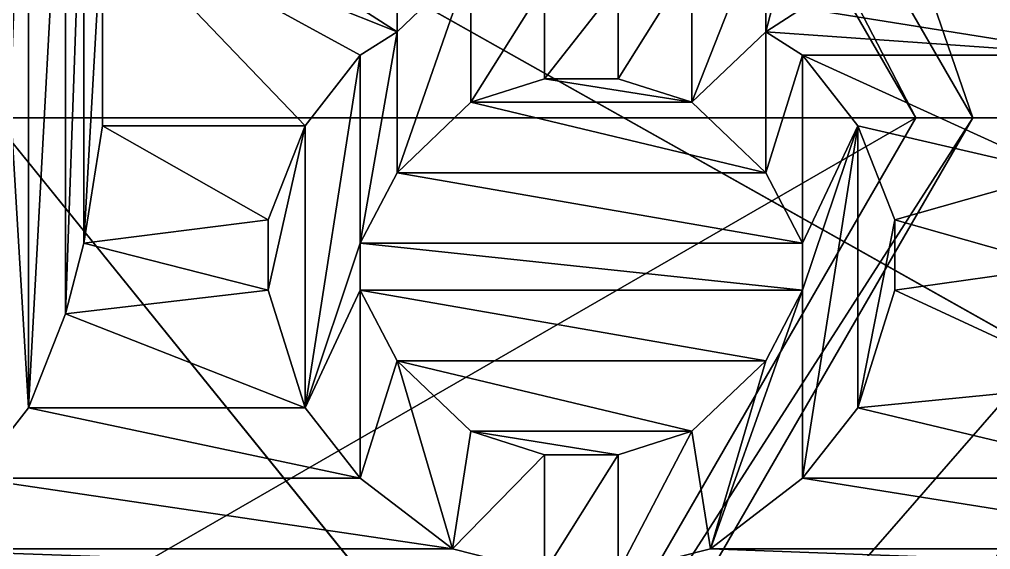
# Model space of a CAD drawing. Header units: millimetres. Extents: x -228 to 228, y -204 to 237.
# Drawn here: x 35.631 to 36.554, y 69.604 to 70.108 of the extents above; entities that cross this region are included whole.
import ezdxf

# ---------------------------------------------------------------- set-up
doc = ezdxf.new("R2010")
doc.units = ezdxf.units.MM
doc.header["$LTSCALE"] = 127.314815
for name, color, linetype in [('3522', 7, 'CONTINUOUS'), ('3711', 7, 'CONTINUOUS'), ('3712', 7, 'CONTINUOUS'), ('3719', 7, 'CONTINUOUS'), ('3720', 7, 'CONTINUOUS'), ('3721', 7, 'CONTINUOUS'), ('3722', 7, 'CONTINUOUS'), ('3723', 7, 'CONTINUOUS'), ('3724', 7, 'CONTINUOUS'), ('3893', 7, 'CONTINUOUS'), ('4127', 7, 'CONTINUOUS'), ('4128', 7, 'CONTINUOUS'), ('4129', 7, 'CONTINUOUS'), ('4130', 7, 'CONTINUOUS'), ('4131', 7, 'CONTINUOUS'), ('4158', 7, 'CONTINUOUS'), ('4174', 7, 'CONTINUOUS'), ('4175', 7, 'CONTINUOUS'), ('4176', 7, 'CONTINUOUS'), ('4177', 7, 'CONTINUOUS'), ('4178', 7, 'CONTINUOUS'), ('4179', 7, 'CONTINUOUS'), ('4180', 7, 'CONTINUOUS'), ('4181', 7, 'CONTINUOUS'), ('4182', 7, 'CONTINUOUS'), ('4184', 7, 'CONTINUOUS'), ('4185', 7, 'CONTINUOUS'), ('4186', 7, 'CONTINUOUS'), ('4187', 7, 'CONTINUOUS'), ('4188', 7, 'CONTINUOUS'), ('4189', 7, 'CONTINUOUS'), ('4190', 7, 'CONTINUOUS'), ('4191', 7, 'CONTINUOUS'), ('4208', 7, 'CONTINUOUS'), ('4209', 7, 'CONTINUOUS'), ('4210', 7, 'CONTINUOUS'), ('4211', 7, 'CONTINUOUS'), ('4212', 7, 'CONTINUOUS'), ('4213', 7, 'CONTINUOUS'), ('4214', 7, 'CONTINUOUS'), ('4215', 7, 'CONTINUOUS'), ('4216', 7, 'CONTINUOUS'), ('4217', 7, 'CONTINUOUS'), ('4218', 7, 'CONTINUOUS'), ('4219', 7, 'CONTINUOUS'), ('4220', 7, 'CONTINUOUS'), ('4221', 7, 'CONTINUOUS'), ('4222', 7, 'CONTINUOUS'), ('4223', 7, 'CONTINUOUS'), ('5002', 7, 'CONTINUOUS'), ('5003', 7, 'CONTINUOUS')]:
    doc.layers.add(name, color=color, linetype=linetype)

msp = doc.modelspace()

# ---------------------------------------------------------------- linework, layer by layer
at = {"layer": '3522', "color": 5, "linetype": 'Continuous'}
for points in [[(46.49974, 80.54048, 1035.99), (65.76091, 65.76091, 1035.99), (30.7, 78.60107, 1035.99), (46.49974, 80.54048, 1035.99)], [(65.76091, 65.76091, 1035.99), (31.21244, 78.08863, 1035.99), (30.7, 78.60107, 1035.99), (65.76091, 65.76091, 1035.99)], [(65.76091, 65.76091, 1035.99), (31.4, 77.38863, 1035.99), (31.21244, 78.08863, 1035.99), (65.76091, 65.76091, 1035.99)], [(65.76091, 65.76091, 1035.99), (31.21244, 76.68863, 1035.99), (31.4, 77.38863, 1035.99), (65.76091, 65.76091, 1035.99)], [(65.76091, 65.76091, 1035.99), (30.7, 76.17619, 1035.99), (31.21244, 76.68863, 1035.99), (65.76091, 65.76091, 1035.99)], [(29.3, 76.17619, 1035.99), (65.76091, 65.76091, 1035.99), (24.75529, 61.1815, 1035.99), (29.3, 76.17619, 1035.99)], [(65.76091, 65.76091, 1035.99), (29.3, 76.17619, 1035.99), (30, 75.98863, 1035.99), (65.76091, 65.76091, 1035.99)], [(65.76091, 65.76091, 1035.99), (30, 75.98863, 1035.99), (30.7, 76.17619, 1035.99), (65.76091, 65.76091, 1035.99)]]:
    msp.add_3dface(points, dxfattribs=at)
at = {"layer": '3711', "color": 31, "linetype": 'Continuous', "true_color": 0xffba87}
for points in [[(36.8, 70.01428, 1081.19), (37.25909, 71.77337, 1081.19), (36.15009, 71.14003, 1081.19), (36.8, 70.01428, 1081.19)], [(37.25909, 68.2552, 1081.19), (37.98778, 70.01428, 1081.19), (36.15009, 68.88854, 1081.19), (37.25909, 68.2552, 1081.19)], [(37.98778, 70.01428, 1081.19), (36.8, 70.01428, 1081.19), (36.15009, 68.88854, 1081.19), (37.98778, 70.01428, 1081.19)]]:
    msp.add_3dface(points, dxfattribs=at)
at = {"layer": '3712', "color": 31, "linetype": 'Continuous', "true_color": 0xffba87}
for points in [[(35.71, 70.00686, 1073.49), (35.71, 70.20792, 1073.49), (35.9025, 70.00686, 1073.49), (35.71, 70.00686, 1073.49)], [(35.99, 70.09622, 1073.49), (35.71, 70.20792, 1073.49), (35.955, 70.11856, 1073.49), (35.99, 70.09622, 1073.49)], [(35.71, 70.20792, 1073.49), (35.99, 70.09622, 1073.49), (35.955, 70.07388, 1073.49), (35.71, 70.20792, 1073.49)], [(35.9025, 70.00686, 1073.49), (35.71, 70.20792, 1073.49), (35.955, 70.07388, 1073.49), (35.9025, 70.00686, 1073.49)], [(36.655, 70.07388, 1073.49), (36.375, 70.11856, 1073.49), (36.7075, 70.16324, 1073.49), (36.655, 70.07388, 1073.49)], [(36.34, 70.09622, 1073.49), (36.375, 70.11856, 1073.49), (36.655, 70.07388, 1073.49), (36.34, 70.09622, 1073.49)], [(36.375, 70.07388, 1073.49), (36.34, 70.09622, 1073.49), (36.655, 70.07388, 1073.49), (36.375, 70.07388, 1073.49)], [(36.4275, 70.00686, 1073.49), (36.375, 70.07388, 1073.49), (36.62, 69.96218, 1073.49), (36.4275, 70.00686, 1073.49)], [(36.62, 69.96218, 1073.49), (36.375, 70.07388, 1073.49), (36.655, 70.07388, 1073.49), (36.62, 69.96218, 1073.49)], [(36.13, 70.05154, 1073.49), (36.27, 70.0292, 1073.49), (36.06, 70.0292, 1073.49), (36.13, 70.05154, 1073.49)], [(36.2, 70.05154, 1073.49), (36.27, 70.0292, 1073.49), (36.13, 70.05154, 1073.49), (36.2, 70.05154, 1073.49)], [(36.06, 70.0292, 1073.49), (36.34, 69.96218, 1073.49), (35.99, 69.96218, 1073.49), (36.06, 70.0292, 1073.49)], [(36.27, 70.0292, 1073.49), (36.34, 69.96218, 1073.49), (36.06, 70.0292, 1073.49), (36.27, 70.0292, 1073.49)], [(35.6925, 69.89516, 1073.49), (35.71, 70.00686, 1073.49), (35.8675, 69.9175, 1073.49), (35.6925, 69.89516, 1073.49)], [(35.8675, 69.9175, 1073.49), (35.71, 70.00686, 1073.49), (35.9025, 70.00686, 1073.49), (35.8675, 69.9175, 1073.49)], [(36.4625, 69.9175, 1073.49), (36.4275, 70.00686, 1073.49), (36.62, 69.96218, 1073.49), (36.4625, 69.9175, 1073.49)], [(35.99, 69.96218, 1073.49), (36.375, 69.89516, 1073.49), (35.955, 69.89516, 1073.49), (35.99, 69.96218, 1073.49)], [(36.34, 69.96218, 1073.49), (36.375, 69.89516, 1073.49), (35.99, 69.96218, 1073.49), (36.34, 69.96218, 1073.49)], [(36.62, 69.87282, 1073.49), (36.4625, 69.9175, 1073.49), (36.62, 69.96218, 1073.49), (36.62, 69.87282, 1073.49)], [(35.8675, 69.85048, 1073.49), (35.6925, 69.89516, 1073.49), (35.8675, 69.9175, 1073.49), (35.8675, 69.85048, 1073.49)], [(36.4625, 69.85048, 1073.49), (36.4625, 69.9175, 1073.49), (36.62, 69.87282, 1073.49), (36.4625, 69.85048, 1073.49)], [(35.675, 69.82814, 1073.49), (35.6925, 69.89516, 1073.49), (35.8675, 69.85048, 1073.49), (35.675, 69.82814, 1073.49)], [(36.375, 69.89516, 1073.49), (36.375, 69.85048, 1073.49), (35.955, 69.89516, 1073.49), (36.375, 69.89516, 1073.49)], [(35.955, 69.89516, 1073.49), (36.375, 69.85048, 1073.49), (35.955, 69.85048, 1073.49), (35.955, 69.89516, 1073.49)], [(36.655, 69.76112, 1073.49), (36.4625, 69.85048, 1073.49), (36.62, 69.87282, 1073.49), (36.655, 69.76112, 1073.49)], [(35.9025, 69.73878, 1073.49), (35.675, 69.82814, 1073.49), (35.8675, 69.85048, 1073.49), (35.9025, 69.73878, 1073.49)], [(36.375, 69.85048, 1073.49), (36.34, 69.78346, 1073.49), (35.955, 69.85048, 1073.49), (36.375, 69.85048, 1073.49)], [(35.955, 69.85048, 1073.49), (36.34, 69.78346, 1073.49), (35.99, 69.78346, 1073.49), (35.955, 69.85048, 1073.49)], [(36.4275, 69.73878, 1073.49), (36.4625, 69.85048, 1073.49), (36.655, 69.76112, 1073.49), (36.4275, 69.73878, 1073.49)], [(35.64, 69.73878, 1073.49), (35.675, 69.82814, 1073.49), (35.9025, 69.73878, 1073.49), (35.64, 69.73878, 1073.49)], [(36.34, 69.78346, 1073.49), (36.27, 69.71644, 1073.49), (35.99, 69.78346, 1073.49), (36.34, 69.78346, 1073.49)], [(35.99, 69.78346, 1073.49), (36.27, 69.71644, 1073.49), (36.06, 69.71644, 1073.49), (35.99, 69.78346, 1073.49)], [(36.7075, 69.67175, 1073.49), (36.4275, 69.73878, 1073.49), (36.655, 69.76112, 1073.49), (36.7075, 69.67175, 1073.49)], [(35.5875, 69.67175, 1073.49), (35.64, 69.73878, 1073.49), (35.955, 69.67175, 1073.49), (35.5875, 69.67175, 1073.49)], [(35.955, 69.67175, 1073.49), (35.64, 69.73878, 1073.49), (35.9025, 69.73878, 1073.49), (35.955, 69.67175, 1073.49)], [(36.375, 69.67175, 1073.49), (36.4275, 69.73878, 1073.49), (36.7075, 69.67175, 1073.49), (36.375, 69.67175, 1073.49)], [(36.27, 69.71644, 1073.49), (36.2, 69.69409, 1073.49), (36.06, 69.71644, 1073.49), (36.27, 69.71644, 1073.49)], [(36.06, 69.71644, 1073.49), (36.2, 69.69409, 1073.49), (36.13, 69.69409, 1073.49), (36.06, 69.71644, 1073.49)], [(35.5, 69.60473, 1073.49), (35.5875, 69.67175, 1073.49), (36.0425, 69.60473, 1073.49), (35.5, 69.60473, 1073.49)], [(36.0425, 69.60473, 1073.49), (35.5875, 69.67175, 1073.49), (35.955, 69.67175, 1073.49), (36.0425, 69.60473, 1073.49)], [(36.2875, 69.60473, 1073.49), (36.375, 69.67175, 1073.49), (36.795, 69.60473, 1073.49), (36.2875, 69.60473, 1073.49)], [(36.795, 69.60473, 1073.49), (36.375, 69.67175, 1073.49), (36.7075, 69.67175, 1073.49), (36.795, 69.60473, 1073.49)], [(35.395, 69.58239, 1073.49), (35.5, 69.60473, 1073.49), (36.13, 69.58239, 1073.49), (35.395, 69.58239, 1073.49)], [(36.13, 69.58239, 1073.49), (35.5, 69.60473, 1073.49), (36.0425, 69.60473, 1073.49), (36.13, 69.58239, 1073.49)], [(36.2, 69.58239, 1073.49), (36.2875, 69.60473, 1073.49), (36.8825, 69.58239, 1073.49), (36.2, 69.58239, 1073.49)], [(36.8825, 69.58239, 1073.49), (36.2875, 69.60473, 1073.49), (36.795, 69.60473, 1073.49), (36.8825, 69.58239, 1073.49)]]:
    msp.add_3dface(points, dxfattribs=at)
at = {"layer": '3719', "color": 31, "linetype": 'Continuous', "true_color": 0xffba87}
for points in [[(34.51745, 70.01428, 1074.19), (36.48255, 70.01428, 1074.19), (35.99139, 70.86505, 1074.19), (34.51745, 70.01428, 1074.19)], [(35.00861, 70.86505, 1074.19), (34.51745, 70.01428, 1074.19), (35.99139, 70.86505, 1074.19), (35.00861, 70.86505, 1074.19)], [(35.00861, 69.16351, 1074.19), (36.48255, 70.01428, 1074.19), (34.51745, 70.01428, 1074.19), (35.00861, 69.16351, 1074.19)], [(35.99139, 69.16351, 1074.19), (36.48255, 70.01428, 1074.19), (35.00861, 69.16351, 1074.19), (35.99139, 69.16351, 1074.19)]]:
    msp.add_3dface(points, dxfattribs=at)
at = {"layer": '3720', "color": 31, "linetype": 'Continuous', "true_color": 0xffba87}
for points in [[(35.99139, 70.86505, 1074.19), (36.48255, 70.01428, 1074.19), (36.01818, 70.91208, 1080.39), (35.99139, 70.86505, 1074.19)], [(36.01818, 70.91208, 1080.39), (36.48255, 70.01428, 1074.19), (36.53665, 70.01428, 1080.39), (36.01818, 70.91208, 1080.39)]]:
    msp.add_3dface(points, dxfattribs=at)
at = {"layer": '3721', "color": 31, "linetype": 'Continuous', "true_color": 0xffba87}
for points in [[(36.01818, 70.91208, 1080.39), (36.53665, 70.01428, 1080.39), (36.15, 71.14012, 1080.39), (36.01818, 70.91208, 1080.39)], [(36.53665, 70.01428, 1080.39), (36.8, 70.01428, 1080.39), (36.15, 71.14012, 1080.39), (36.53665, 70.01428, 1080.39)], [(36.8, 70.01428, 1080.39), (36.53665, 70.01428, 1080.39), (36.01818, 69.11649, 1080.39), (36.8, 70.01428, 1080.39)], [(36.15, 68.88845, 1080.39), (36.8, 70.01428, 1080.39), (36.01818, 69.11649, 1080.39), (36.15, 68.88845, 1080.39)]]:
    msp.add_3dface(points, dxfattribs=at)
at = {"layer": '3722', "color": 31, "linetype": 'Continuous', "true_color": 0xffba87}
for points in [[(36.8, 70.01428, 1080.39), (36.15009, 71.14003, 1081.19), (36.15, 71.14012, 1080.39), (36.8, 70.01428, 1080.39)], [(36.8, 70.01428, 1081.19), (36.15009, 71.14003, 1081.19), (36.8, 70.01428, 1080.39), (36.8, 70.01428, 1081.19)]]:
    msp.add_3dface(points, dxfattribs=at)
at = {"layer": '3723', "color": 31, "linetype": 'Continuous', "true_color": 0xffba87}
for points in [[(36.48255, 70.01428, 1074.19), (35.99139, 69.16351, 1074.19), (36.53665, 70.01428, 1080.39), (36.48255, 70.01428, 1074.19)], [(36.53665, 70.01428, 1080.39), (35.99139, 69.16351, 1074.19), (36.01818, 69.11649, 1080.39), (36.53665, 70.01428, 1080.39)]]:
    msp.add_3dface(points, dxfattribs=at)
at = {"layer": '3724', "color": 31, "linetype": 'Continuous', "true_color": 0xffba87}
for points in [[(36.15009, 68.88854, 1081.19), (36.8, 70.01428, 1081.19), (36.15, 68.88845, 1080.39), (36.15009, 68.88854, 1081.19)], [(36.8, 70.01428, 1081.19), (36.8, 70.01428, 1080.39), (36.15, 68.88845, 1080.39), (36.8, 70.01428, 1081.19)]]:
    msp.add_3dface(points, dxfattribs=at)
at = {"layer": '3893', "color": 31, "linetype": 'Continuous', "true_color": 0xffba87}
for points in [[(35.64, 70.47601, 1073.34), (35.64, 69.73878, 1073.34), (35.6225, 70.0292, 1073.34), (35.64, 70.47601, 1073.34)], [(35.6225, 70.18558, 1073.34), (35.64, 70.47601, 1073.34), (35.6225, 70.0292, 1073.34), (35.6225, 70.18558, 1073.34)], [(35.675, 70.38665, 1073.34), (35.64, 69.73878, 1073.34), (35.64, 70.47601, 1073.34), (35.675, 70.38665, 1073.34)], [(35.675, 69.82814, 1073.34), (35.64, 69.73878, 1073.34), (35.675, 70.38665, 1073.34), (35.675, 69.82814, 1073.34)], [(35.6925, 70.31963, 1073.34), (35.675, 69.82814, 1073.34), (35.675, 70.38665, 1073.34), (35.6925, 70.31963, 1073.34)], [(35.6925, 69.89516, 1073.34), (35.675, 69.82814, 1073.34), (35.6925, 70.31963, 1073.34), (35.6925, 69.89516, 1073.34)], [(35.71, 70.20792, 1073.34), (35.6925, 69.89516, 1073.34), (35.6925, 70.31963, 1073.34), (35.71, 70.20792, 1073.34)], [(36.375, 70.11856, 1073.34), (36.34, 70.09622, 1073.34), (36.3925, 70.29729, 1073.34), (36.375, 70.11856, 1073.34)], [(36.3925, 70.29729, 1073.34), (36.34, 70.09622, 1073.34), (36.34, 70.20792, 1073.34), (36.3925, 70.29729, 1073.34)], [(35.71, 70.00686, 1073.34), (35.6925, 69.89516, 1073.34), (35.71, 70.20792, 1073.34), (35.71, 70.00686, 1073.34)], [(35.99, 70.09622, 1073.34), (35.955, 70.11856, 1073.34), (35.99, 70.20792, 1073.34), (35.99, 70.09622, 1073.34)], [(36.06, 70.16324, 1073.34), (35.99, 70.09622, 1073.34), (35.99, 70.20792, 1073.34), (36.06, 70.16324, 1073.34)], [(36.34, 70.20792, 1073.34), (36.34, 70.09622, 1073.34), (36.27, 70.0292, 1073.34), (36.34, 70.20792, 1073.34)], [(36.27, 70.16324, 1073.34), (36.34, 70.20792, 1073.34), (36.27, 70.0292, 1073.34), (36.27, 70.16324, 1073.34)], [(35.99, 70.09622, 1073.34), (36.06, 70.16324, 1073.34), (35.99, 69.96218, 1073.34), (35.99, 70.09622, 1073.34)], [(35.99, 69.96218, 1073.34), (36.06, 70.16324, 1073.34), (36.06, 70.0292, 1073.34), (35.99, 69.96218, 1073.34)], [(36.06, 70.16324, 1073.34), (36.13, 70.1409, 1073.34), (36.06, 70.0292, 1073.34), (36.06, 70.16324, 1073.34)], [(36.2, 70.1409, 1073.34), (36.27, 70.16324, 1073.34), (36.2, 70.05154, 1073.34), (36.2, 70.1409, 1073.34)], [(36.2, 70.05154, 1073.34), (36.27, 70.16324, 1073.34), (36.27, 70.0292, 1073.34), (36.2, 70.05154, 1073.34)], [(36.06, 70.0292, 1073.34), (36.13, 70.1409, 1073.34), (36.13, 70.05154, 1073.34), (36.06, 70.0292, 1073.34)], [(36.13, 70.1409, 1073.34), (36.2, 70.1409, 1073.34), (36.13, 70.05154, 1073.34), (36.13, 70.1409, 1073.34)], [(36.13, 70.05154, 1073.34), (36.2, 70.1409, 1073.34), (36.2, 70.05154, 1073.34), (36.13, 70.05154, 1073.34)], [(35.955, 70.07388, 1073.34), (35.99, 70.09622, 1073.34), (35.955, 69.89516, 1073.34), (35.955, 70.07388, 1073.34)], [(35.955, 69.89516, 1073.34), (35.99, 70.09622, 1073.34), (35.99, 69.96218, 1073.34), (35.955, 69.89516, 1073.34)], [(36.27, 70.0292, 1073.34), (36.34, 70.09622, 1073.34), (36.34, 69.96218, 1073.34), (36.27, 70.0292, 1073.34)], [(36.34, 70.09622, 1073.34), (36.375, 70.07388, 1073.34), (36.34, 69.96218, 1073.34), (36.34, 70.09622, 1073.34)], [(35.9025, 70.00686, 1073.34), (35.955, 70.07388, 1073.34), (35.9025, 69.73878, 1073.34), (35.9025, 70.00686, 1073.34)], [(35.9025, 69.73878, 1073.34), (35.955, 70.07388, 1073.34), (35.955, 69.89516, 1073.34), (35.9025, 69.73878, 1073.34)], [(36.34, 69.96218, 1073.34), (36.375, 70.07388, 1073.34), (36.375, 69.89516, 1073.34), (36.34, 69.96218, 1073.34)], [(36.375, 70.07388, 1073.34), (36.4275, 70.00686, 1073.34), (36.375, 69.89516, 1073.34), (36.375, 70.07388, 1073.34)], [(35.64, 69.73878, 1073.34), (35.5875, 69.67175, 1073.34), (35.6225, 70.0292, 1073.34), (35.64, 69.73878, 1073.34)], [(35.8675, 69.9175, 1073.34), (35.9025, 70.00686, 1073.34), (35.8675, 69.85048, 1073.34), (35.8675, 69.9175, 1073.34)], [(35.8675, 69.85048, 1073.34), (35.9025, 70.00686, 1073.34), (35.9025, 69.73878, 1073.34), (35.8675, 69.85048, 1073.34)], [(36.4275, 69.73878, 1073.34), (36.375, 69.67175, 1073.34), (36.4275, 70.00686, 1073.34), (36.4275, 69.73878, 1073.34)], [(36.4275, 70.00686, 1073.34), (36.375, 69.67175, 1073.34), (36.375, 69.85048, 1073.34), (36.4275, 70.00686, 1073.34)], [(36.375, 69.89516, 1073.34), (36.4275, 70.00686, 1073.34), (36.375, 69.85048, 1073.34), (36.375, 69.89516, 1073.34)], [(36.4625, 69.9175, 1073.34), (36.4275, 69.73878, 1073.34), (36.4275, 70.00686, 1073.34), (36.4625, 69.9175, 1073.34)], [(36.4625, 69.85048, 1073.34), (36.4275, 69.73878, 1073.34), (36.4625, 69.9175, 1073.34), (36.4625, 69.85048, 1073.34)], [(35.955, 69.85048, 1073.34), (35.9025, 69.73878, 1073.34), (35.955, 69.89516, 1073.34), (35.955, 69.85048, 1073.34)], [(35.955, 69.67175, 1073.34), (35.9025, 69.73878, 1073.34), (35.955, 69.85048, 1073.34), (35.955, 69.67175, 1073.34)], [(35.99, 69.78346, 1073.34), (35.955, 69.67175, 1073.34), (35.955, 69.85048, 1073.34), (35.99, 69.78346, 1073.34)], [(36.375, 69.67175, 1073.34), (36.2875, 69.60473, 1073.34), (36.375, 69.85048, 1073.34), (36.375, 69.67175, 1073.34)], [(36.375, 69.85048, 1073.34), (36.2875, 69.60473, 1073.34), (36.34, 69.78346, 1073.34), (36.375, 69.85048, 1073.34)], [(36.0425, 69.60473, 1073.34), (35.955, 69.67175, 1073.34), (35.99, 69.78346, 1073.34), (36.0425, 69.60473, 1073.34)], [(36.06, 69.71644, 1073.34), (36.0425, 69.60473, 1073.34), (35.99, 69.78346, 1073.34), (36.06, 69.71644, 1073.34)], [(36.34, 69.78346, 1073.34), (36.2875, 69.60473, 1073.34), (36.27, 69.71644, 1073.34), (36.34, 69.78346, 1073.34)], [(36.13, 69.69409, 1073.34), (36.0425, 69.60473, 1073.34), (36.06, 69.71644, 1073.34), (36.13, 69.69409, 1073.34)], [(36.2875, 69.60473, 1073.34), (36.2, 69.58239, 1073.34), (36.27, 69.71644, 1073.34), (36.2875, 69.60473, 1073.34)], [(36.2, 69.58239, 1073.34), (36.2, 69.69409, 1073.34), (36.27, 69.71644, 1073.34), (36.2, 69.58239, 1073.34)], [(36.13, 69.58239, 1073.34), (36.0425, 69.60473, 1073.34), (36.13, 69.69409, 1073.34), (36.13, 69.58239, 1073.34)], [(36.2, 69.58239, 1073.34), (36.13, 69.58239, 1073.34), (36.2, 69.69409, 1073.34), (36.2, 69.58239, 1073.34)], [(36.2, 69.69409, 1073.34), (36.13, 69.58239, 1073.34), (36.13, 69.69409, 1073.34), (36.2, 69.69409, 1073.34)]]:
    msp.add_3dface(points, dxfattribs=at)
at = {"layer": '4127', "color": 31, "linetype": 'Continuous', "true_color": 0xffba87}
for points in [[(35.71, 70.20792, 1073.49), (35.71, 70.00686, 1073.49), (35.71, 70.20792, 1073.34), (35.71, 70.20792, 1073.49)], [(35.71, 70.00686, 1073.49), (35.71, 70.00686, 1073.34), (35.71, 70.20792, 1073.34), (35.71, 70.00686, 1073.49)]]:
    msp.add_3dface(points, dxfattribs=at)
at = {"layer": '4128', "color": 31, "linetype": 'Continuous', "true_color": 0xffba87}
for points in [[(35.71, 70.00686, 1073.49), (35.6925, 69.89516, 1073.49), (35.6925, 69.89516, 1073.34), (35.71, 70.00686, 1073.49)], [(35.71, 70.00686, 1073.49), (35.6925, 69.89516, 1073.34), (35.71, 70.00686, 1073.34), (35.71, 70.00686, 1073.49)]]:
    msp.add_3dface(points, dxfattribs=at)
at = {"layer": '4129', "color": 31, "linetype": 'Continuous', "true_color": 0xffba87}
for points in [[(35.6925, 69.89516, 1073.49), (35.675, 69.82814, 1073.49), (35.675, 69.82814, 1073.34), (35.6925, 69.89516, 1073.49)], [(35.6925, 69.89516, 1073.49), (35.675, 69.82814, 1073.34), (35.6925, 69.89516, 1073.34), (35.6925, 69.89516, 1073.49)]]:
    msp.add_3dface(points, dxfattribs=at)
at = {"layer": '4130', "color": 31, "linetype": 'Continuous', "true_color": 0xffba87}
for points in [[(35.675, 69.82814, 1073.49), (35.64, 69.73878, 1073.49), (35.64, 69.73878, 1073.34), (35.675, 69.82814, 1073.49)], [(35.675, 69.82814, 1073.49), (35.64, 69.73878, 1073.34), (35.675, 69.82814, 1073.34), (35.675, 69.82814, 1073.49)]]:
    msp.add_3dface(points, dxfattribs=at)
at = {"layer": '4131', "color": 31, "linetype": 'Continuous', "true_color": 0xffba87}
for points in [[(35.64, 69.73878, 1073.49), (35.5875, 69.67175, 1073.49), (35.5875, 69.67175, 1073.34), (35.64, 69.73878, 1073.49)], [(35.64, 69.73878, 1073.49), (35.5875, 69.67175, 1073.34), (35.64, 69.73878, 1073.34), (35.64, 69.73878, 1073.49)]]:
    msp.add_3dface(points, dxfattribs=at)
at = {"layer": '4158', "color": 31, "linetype": 'Continuous', "true_color": 0xffba87}
for points in [[(35.99, 70.09622, 1073.49), (35.955, 70.11856, 1073.49), (35.955, 70.11856, 1073.34), (35.99, 70.09622, 1073.49)], [(35.99, 70.09622, 1073.34), (35.99, 70.09622, 1073.49), (35.955, 70.11856, 1073.34), (35.99, 70.09622, 1073.34)]]:
    msp.add_3dface(points, dxfattribs=at)
at = {"layer": '4174', "color": 31, "linetype": 'Continuous', "true_color": 0xffba87}
for points in [[(36.375, 70.11856, 1073.49), (36.34, 70.09622, 1073.49), (36.34, 70.09622, 1073.34), (36.375, 70.11856, 1073.49)], [(36.375, 70.11856, 1073.49), (36.34, 70.09622, 1073.34), (36.375, 70.11856, 1073.34), (36.375, 70.11856, 1073.49)]]:
    msp.add_3dface(points, dxfattribs=at)
at = {"layer": '4175', "color": 31, "linetype": 'Continuous', "true_color": 0xffba87}
for points in [[(36.34, 70.09622, 1073.49), (36.375, 70.07388, 1073.49), (36.375, 70.07388, 1073.34), (36.34, 70.09622, 1073.49)], [(36.34, 70.09622, 1073.49), (36.375, 70.07388, 1073.34), (36.34, 70.09622, 1073.34), (36.34, 70.09622, 1073.49)]]:
    msp.add_3dface(points, dxfattribs=at)
at = {"layer": '4176', "color": 31, "linetype": 'Continuous', "true_color": 0xffba87}
for points in [[(36.375, 70.07388, 1073.49), (36.4275, 70.00686, 1073.49), (36.4275, 70.00686, 1073.34), (36.375, 70.07388, 1073.49)], [(36.375, 70.07388, 1073.49), (36.4275, 70.00686, 1073.34), (36.375, 70.07388, 1073.34), (36.375, 70.07388, 1073.49)]]:
    msp.add_3dface(points, dxfattribs=at)
at = {"layer": '4177', "color": 31, "linetype": 'Continuous', "true_color": 0xffba87}
for points in [[(36.4275, 70.00686, 1073.49), (36.4625, 69.9175, 1073.49), (36.4625, 69.9175, 1073.34), (36.4275, 70.00686, 1073.49)], [(36.4275, 70.00686, 1073.49), (36.4625, 69.9175, 1073.34), (36.4275, 70.00686, 1073.34), (36.4275, 70.00686, 1073.49)]]:
    msp.add_3dface(points, dxfattribs=at)
at = {"layer": '4178', "color": 31, "linetype": 'Continuous', "true_color": 0xffba87}
for points in [[(36.4625, 69.9175, 1073.49), (36.4625, 69.85048, 1073.49), (36.4625, 69.85048, 1073.34), (36.4625, 69.9175, 1073.49)], [(36.4625, 69.9175, 1073.49), (36.4625, 69.85048, 1073.34), (36.4625, 69.9175, 1073.34), (36.4625, 69.9175, 1073.49)]]:
    msp.add_3dface(points, dxfattribs=at)
at = {"layer": '4179', "color": 31, "linetype": 'Continuous', "true_color": 0xffba87}
for points in [[(36.4625, 69.85048, 1073.49), (36.4275, 69.73878, 1073.49), (36.4275, 69.73878, 1073.34), (36.4625, 69.85048, 1073.49)], [(36.4625, 69.85048, 1073.49), (36.4275, 69.73878, 1073.34), (36.4625, 69.85048, 1073.34), (36.4625, 69.85048, 1073.49)]]:
    msp.add_3dface(points, dxfattribs=at)
at = {"layer": '4180', "color": 31, "linetype": 'Continuous', "true_color": 0xffba87}
for points in [[(36.4275, 69.73878, 1073.49), (36.375, 69.67175, 1073.49), (36.375, 69.67175, 1073.34), (36.4275, 69.73878, 1073.49)], [(36.4275, 69.73878, 1073.49), (36.375, 69.67175, 1073.34), (36.4275, 69.73878, 1073.34), (36.4275, 69.73878, 1073.49)]]:
    msp.add_3dface(points, dxfattribs=at)
at = {"layer": '4181', "color": 31, "linetype": 'Continuous', "true_color": 0xffba87}
for points in [[(36.375, 69.67175, 1073.49), (36.2875, 69.60473, 1073.49), (36.2875, 69.60473, 1073.34), (36.375, 69.67175, 1073.49)], [(36.375, 69.67175, 1073.49), (36.2875, 69.60473, 1073.34), (36.375, 69.67175, 1073.34), (36.375, 69.67175, 1073.49)]]:
    msp.add_3dface(points, dxfattribs=at)
at = {"layer": '4182', "color": 31, "linetype": 'Continuous', "true_color": 0xffba87}
for points in [[(36.2875, 69.60473, 1073.49), (36.2, 69.58239, 1073.49), (36.2, 69.58239, 1073.34), (36.2875, 69.60473, 1073.49)], [(36.2875, 69.60473, 1073.49), (36.2, 69.58239, 1073.34), (36.2875, 69.60473, 1073.34), (36.2875, 69.60473, 1073.49)]]:
    msp.add_3dface(points, dxfattribs=at)
at = {"layer": '4184', "color": 31, "linetype": 'Continuous', "true_color": 0xffba87}
for points in [[(36.13, 69.58239, 1073.49), (36.0425, 69.60473, 1073.49), (36.0425, 69.60473, 1073.34), (36.13, 69.58239, 1073.49)], [(36.13, 69.58239, 1073.49), (36.0425, 69.60473, 1073.34), (36.13, 69.58239, 1073.34), (36.13, 69.58239, 1073.49)]]:
    msp.add_3dface(points, dxfattribs=at)
at = {"layer": '4185', "color": 31, "linetype": 'Continuous', "true_color": 0xffba87}
for points in [[(36.0425, 69.60473, 1073.49), (35.955, 69.67175, 1073.49), (35.955, 69.67175, 1073.34), (36.0425, 69.60473, 1073.49)], [(36.0425, 69.60473, 1073.49), (35.955, 69.67175, 1073.34), (36.0425, 69.60473, 1073.34), (36.0425, 69.60473, 1073.49)]]:
    msp.add_3dface(points, dxfattribs=at)
at = {"layer": '4186', "color": 31, "linetype": 'Continuous', "true_color": 0xffba87}
for points in [[(35.955, 69.67175, 1073.49), (35.9025, 69.73878, 1073.49), (35.9025, 69.73878, 1073.34), (35.955, 69.67175, 1073.49)], [(35.955, 69.67175, 1073.49), (35.9025, 69.73878, 1073.34), (35.955, 69.67175, 1073.34), (35.955, 69.67175, 1073.49)]]:
    msp.add_3dface(points, dxfattribs=at)
at = {"layer": '4187', "color": 31, "linetype": 'Continuous', "true_color": 0xffba87}
for points in [[(35.9025, 69.73878, 1073.49), (35.8675, 69.85048, 1073.49), (35.8675, 69.85048, 1073.34), (35.9025, 69.73878, 1073.49)], [(35.9025, 69.73878, 1073.49), (35.8675, 69.85048, 1073.34), (35.9025, 69.73878, 1073.34), (35.9025, 69.73878, 1073.49)]]:
    msp.add_3dface(points, dxfattribs=at)
at = {"layer": '4188', "color": 31, "linetype": 'Continuous', "true_color": 0xffba87}
for points in [[(35.8675, 69.85048, 1073.49), (35.8675, 69.9175, 1073.49), (35.8675, 69.9175, 1073.34), (35.8675, 69.85048, 1073.49)], [(35.8675, 69.85048, 1073.49), (35.8675, 69.9175, 1073.34), (35.8675, 69.85048, 1073.34), (35.8675, 69.85048, 1073.49)]]:
    msp.add_3dface(points, dxfattribs=at)
at = {"layer": '4189', "color": 31, "linetype": 'Continuous', "true_color": 0xffba87}
for points in [[(35.8675, 69.9175, 1073.49), (35.9025, 70.00686, 1073.49), (35.9025, 70.00686, 1073.34), (35.8675, 69.9175, 1073.49)], [(35.8675, 69.9175, 1073.49), (35.9025, 70.00686, 1073.34), (35.8675, 69.9175, 1073.34), (35.8675, 69.9175, 1073.49)]]:
    msp.add_3dface(points, dxfattribs=at)
at = {"layer": '4190', "color": 31, "linetype": 'Continuous', "true_color": 0xffba87}
for points in [[(35.9025, 70.00686, 1073.49), (35.955, 70.07388, 1073.49), (35.955, 70.07388, 1073.34), (35.9025, 70.00686, 1073.49)], [(35.9025, 70.00686, 1073.49), (35.955, 70.07388, 1073.34), (35.9025, 70.00686, 1073.34), (35.9025, 70.00686, 1073.49)]]:
    msp.add_3dface(points, dxfattribs=at)
at = {"layer": '4191', "color": 31, "linetype": 'Continuous', "true_color": 0xffba87}
for points in [[(35.955, 70.07388, 1073.49), (35.99, 70.09622, 1073.49), (35.99, 70.09622, 1073.34), (35.955, 70.07388, 1073.49)], [(35.955, 70.07388, 1073.49), (35.99, 70.09622, 1073.34), (35.955, 70.07388, 1073.34), (35.955, 70.07388, 1073.49)]]:
    msp.add_3dface(points, dxfattribs=at)
at = {"layer": '4208', "color": 31, "linetype": 'Continuous', "true_color": 0xffba87}
for points in [[(36.2, 69.69409, 1073.49), (36.27, 69.71644, 1073.49), (36.27, 69.71644, 1073.34), (36.2, 69.69409, 1073.49)], [(36.2, 69.69409, 1073.34), (36.2, 69.69409, 1073.49), (36.27, 69.71644, 1073.34), (36.2, 69.69409, 1073.34)]]:
    msp.add_3dface(points, dxfattribs=at)
at = {"layer": '4209', "color": 31, "linetype": 'Continuous', "true_color": 0xffba87}
for points in [[(36.27, 69.71644, 1073.49), (36.34, 69.78346, 1073.49), (36.34, 69.78346, 1073.34), (36.27, 69.71644, 1073.49)], [(36.27, 69.71644, 1073.49), (36.34, 69.78346, 1073.34), (36.27, 69.71644, 1073.34), (36.27, 69.71644, 1073.49)]]:
    msp.add_3dface(points, dxfattribs=at)
at = {"layer": '4210', "color": 31, "linetype": 'Continuous', "true_color": 0xffba87}
for points in [[(36.34, 69.78346, 1073.49), (36.375, 69.85048, 1073.49), (36.375, 69.85048, 1073.34), (36.34, 69.78346, 1073.49)], [(36.34, 69.78346, 1073.49), (36.375, 69.85048, 1073.34), (36.34, 69.78346, 1073.34), (36.34, 69.78346, 1073.49)]]:
    msp.add_3dface(points, dxfattribs=at)
at = {"layer": '4211', "color": 31, "linetype": 'Continuous', "true_color": 0xffba87}
for points in [[(36.375, 69.85048, 1073.49), (36.375, 69.89516, 1073.49), (36.375, 69.89516, 1073.34), (36.375, 69.85048, 1073.49)], [(36.375, 69.85048, 1073.49), (36.375, 69.89516, 1073.34), (36.375, 69.85048, 1073.34), (36.375, 69.85048, 1073.49)]]:
    msp.add_3dface(points, dxfattribs=at)
at = {"layer": '4212', "color": 31, "linetype": 'Continuous', "true_color": 0xffba87}
for points in [[(36.375, 69.89516, 1073.49), (36.34, 69.96218, 1073.49), (36.34, 69.96218, 1073.34), (36.375, 69.89516, 1073.49)], [(36.375, 69.89516, 1073.49), (36.34, 69.96218, 1073.34), (36.375, 69.89516, 1073.34), (36.375, 69.89516, 1073.49)]]:
    msp.add_3dface(points, dxfattribs=at)
at = {"layer": '4213', "color": 31, "linetype": 'Continuous', "true_color": 0xffba87}
for points in [[(36.34, 69.96218, 1073.49), (36.27, 70.0292, 1073.49), (36.27, 70.0292, 1073.34), (36.34, 69.96218, 1073.49)], [(36.34, 69.96218, 1073.49), (36.27, 70.0292, 1073.34), (36.34, 69.96218, 1073.34), (36.34, 69.96218, 1073.49)]]:
    msp.add_3dface(points, dxfattribs=at)
at = {"layer": '4214', "color": 31, "linetype": 'Continuous', "true_color": 0xffba87}
for points in [[(36.27, 70.0292, 1073.49), (36.2, 70.05154, 1073.49), (36.2, 70.05154, 1073.34), (36.27, 70.0292, 1073.49)], [(36.27, 70.0292, 1073.49), (36.2, 70.05154, 1073.34), (36.27, 70.0292, 1073.34), (36.27, 70.0292, 1073.49)]]:
    msp.add_3dface(points, dxfattribs=at)
at = {"layer": '4215', "color": 31, "linetype": 'Continuous', "true_color": 0xffba87}
for points in [[(36.2, 70.05154, 1073.49), (36.13, 70.05154, 1073.49), (36.13, 70.05154, 1073.34), (36.2, 70.05154, 1073.49)], [(36.2, 70.05154, 1073.49), (36.13, 70.05154, 1073.34), (36.2, 70.05154, 1073.34), (36.2, 70.05154, 1073.49)]]:
    msp.add_3dface(points, dxfattribs=at)
at = {"layer": '4216', "color": 31, "linetype": 'Continuous', "true_color": 0xffba87}
for points in [[(36.13, 70.05154, 1073.49), (36.06, 70.0292, 1073.49), (36.06, 70.0292, 1073.34), (36.13, 70.05154, 1073.49)], [(36.13, 70.05154, 1073.49), (36.06, 70.0292, 1073.34), (36.13, 70.05154, 1073.34), (36.13, 70.05154, 1073.49)]]:
    msp.add_3dface(points, dxfattribs=at)
at = {"layer": '4217', "color": 31, "linetype": 'Continuous', "true_color": 0xffba87}
for points in [[(36.06, 70.0292, 1073.49), (35.99, 69.96218, 1073.49), (35.99, 69.96218, 1073.34), (36.06, 70.0292, 1073.49)], [(36.06, 70.0292, 1073.49), (35.99, 69.96218, 1073.34), (36.06, 70.0292, 1073.34), (36.06, 70.0292, 1073.49)]]:
    msp.add_3dface(points, dxfattribs=at)
at = {"layer": '4218', "color": 31, "linetype": 'Continuous', "true_color": 0xffba87}
for points in [[(35.99, 69.96218, 1073.49), (35.955, 69.89516, 1073.49), (35.955, 69.89516, 1073.34), (35.99, 69.96218, 1073.49)], [(35.99, 69.96218, 1073.49), (35.955, 69.89516, 1073.34), (35.99, 69.96218, 1073.34), (35.99, 69.96218, 1073.49)]]:
    msp.add_3dface(points, dxfattribs=at)
at = {"layer": '4219', "color": 31, "linetype": 'Continuous', "true_color": 0xffba87}
for points in [[(35.955, 69.89516, 1073.49), (35.955, 69.85048, 1073.49), (35.955, 69.85048, 1073.34), (35.955, 69.89516, 1073.49)], [(35.955, 69.89516, 1073.49), (35.955, 69.85048, 1073.34), (35.955, 69.89516, 1073.34), (35.955, 69.89516, 1073.49)]]:
    msp.add_3dface(points, dxfattribs=at)
at = {"layer": '4220', "color": 31, "linetype": 'Continuous', "true_color": 0xffba87}
for points in [[(35.955, 69.85048, 1073.49), (35.99, 69.78346, 1073.49), (35.99, 69.78346, 1073.34), (35.955, 69.85048, 1073.49)], [(35.955, 69.85048, 1073.49), (35.99, 69.78346, 1073.34), (35.955, 69.85048, 1073.34), (35.955, 69.85048, 1073.49)]]:
    msp.add_3dface(points, dxfattribs=at)
at = {"layer": '4221', "color": 31, "linetype": 'Continuous', "true_color": 0xffba87}
for points in [[(35.99, 69.78346, 1073.49), (36.06, 69.71644, 1073.49), (36.06, 69.71644, 1073.34), (35.99, 69.78346, 1073.49)], [(35.99, 69.78346, 1073.49), (36.06, 69.71644, 1073.34), (35.99, 69.78346, 1073.34), (35.99, 69.78346, 1073.49)]]:
    msp.add_3dface(points, dxfattribs=at)
at = {"layer": '4222', "color": 31, "linetype": 'Continuous', "true_color": 0xffba87}
for points in [[(36.06, 69.71644, 1073.49), (36.13, 69.69409, 1073.49), (36.13, 69.69409, 1073.34), (36.06, 69.71644, 1073.49)], [(36.06, 69.71644, 1073.49), (36.13, 69.69409, 1073.34), (36.06, 69.71644, 1073.34), (36.06, 69.71644, 1073.49)]]:
    msp.add_3dface(points, dxfattribs=at)
at = {"layer": '4223', "color": 31, "linetype": 'Continuous', "true_color": 0xffba87}
for points in [[(36.13, 69.69409, 1073.49), (36.2, 69.69409, 1073.49), (36.2, 69.69409, 1073.34), (36.13, 69.69409, 1073.49)], [(36.13, 69.69409, 1073.49), (36.2, 69.69409, 1073.34), (36.13, 69.69409, 1073.34), (36.13, 69.69409, 1073.49)]]:
    msp.add_3dface(points, dxfattribs=at)
at = {"layer": '5002', "color": 6, "linetype": 'Continuous'}
for points in [[(44.58106, 58.92019, 1079.6647), (35.1024, 70.63595, 1039.01), (28.96383, 67.97173, 1079.6647), (44.58106, 58.92019, 1079.6647)], [(42.23126, 66.61934, 1039.01), (35.1024, 70.63595, 1039.01), (44.58106, 58.92019, 1079.6647), (42.23126, 66.61934, 1039.01)]]:
    msp.add_3dface(points, dxfattribs=at)
at = {"layer": '5003', "color": 6, "linetype": 'Continuous'}
for points in [[(34.80659, 68.53115, 1039.01), (35.1024, 70.63595, 1039.01), (35.89397, 67.96794, 1039.01), (34.80659, 68.53115, 1039.01)], [(35.1024, 70.63595, 1039.01), (42.23126, 66.61934, 1039.01), (35.89397, 67.96794, 1039.01), (35.1024, 70.63595, 1039.01)]]:
    msp.add_3dface(points, dxfattribs=at)

doc.saveas('drawing.dxf')
